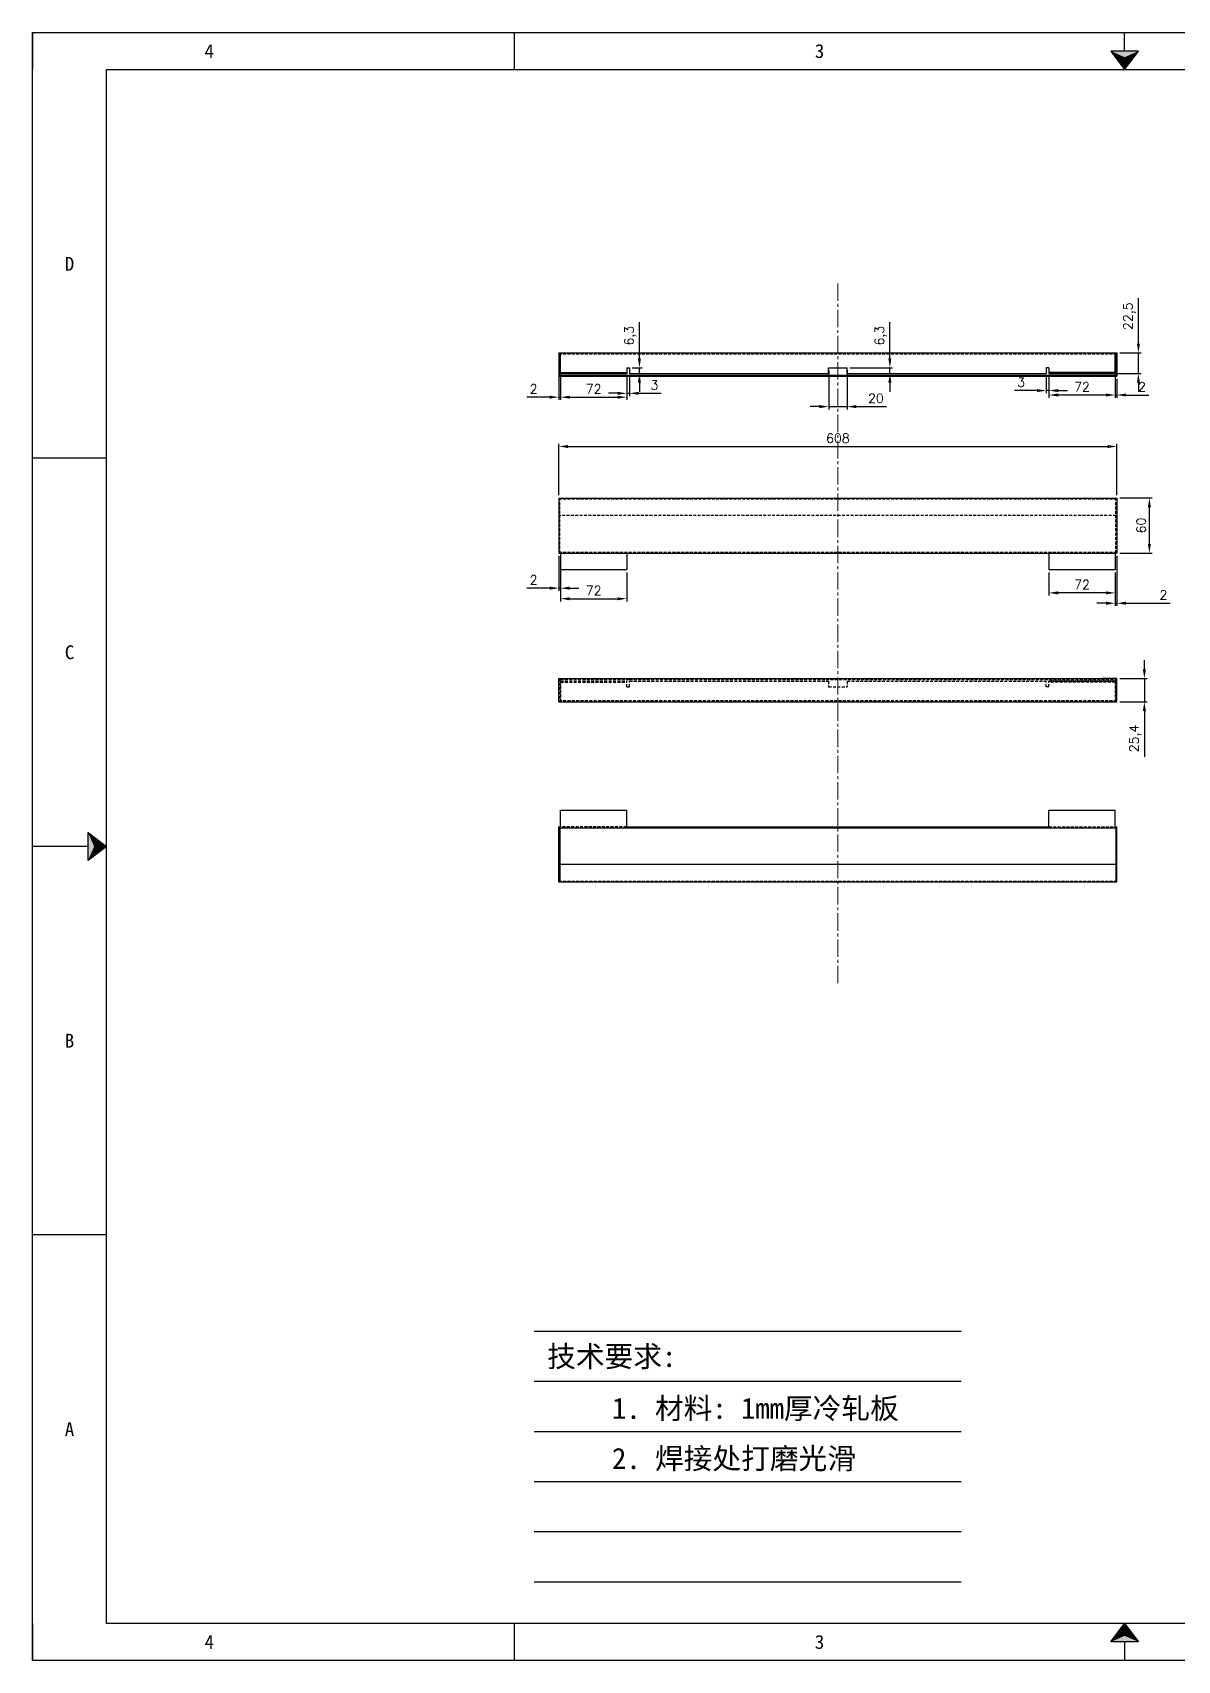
# Model space of a CAD drawing. Header units: millimetres. Extents: x 120943 to 145233, y 4425 to 40233.
# Drawn here: x 125590 to 126838, y 33359 to 35132 of the extents above; entities that cross this region are included whole.
import ezdxf
from ezdxf.enums import TextEntityAlignment as Align

# ---------------------------------------------------------------- set-up
doc = ezdxf.new("R2010")
doc.units = ezdxf.units.MM
for name, pattern in [('CENTER2', [28.575, 19.05, -3.175, 3.175, -3.175]), ('DOT', [0.25, 0, -0.25]), ('HIDDEN2', [4.7625, 3.175, -1.5875])]:
    doc.linetypes.add(name, pattern=pattern)
doc.layers.add('cen', color=1, linetype='CENTER2', lineweight=9)
doc.layers.add('dim', color=2, linetype='Continuous', lineweight=9)
doc.layers.add('hidden', color=3, linetype='HIDDEN2')
doc.layers.add('print', color=30, linetype='Continuous')
doc.styles.add('Dartop', font='SIMFANG.TTF')
doc.styles.add('HZ', font='SimSun.ttf')
doc.styles.get("Standard").update_dxf_attribs({"font": 'txt', "bigfont": 'gbcbig.shx'})
doc.dimstyles.new('2-small', dxfattribs={"dimtxt": 10, "dimasz": 10, "dimexe": 3, "dimexo": 3, "dimgap": 4, "dimtad": 1, "dimtxsty": 'Standard', "dimcen": 5, "dimazin": 0, "dimtfac": 1, "dimtmove": 0, "dimatfit": 3, "dimfxl": 1, "dimarcsym": 0})

# ---------------------------------------------------------------- blocks, each defined once
blk = doc.blocks.new('*U5')
at = {"color": 254, "linetype": 'Continuous', "extrusion": (0, 0, -1)}
for points in [[(-17, 0.333), (-16.812, 0.25), (-17, 0.5)], [(-17, 0.333), (-17, 0.5), (-17.188, 0.25)], [(-17, 0.333), (-17.188, 0.25), (-16.812, 0.25)]]:
    blk.add_solid(points, dxfattribs=at)
blk = doc.blocks.new('*U6')
at = {"color": 254, "linetype": 'Continuous'}
for points in [[(17, 21.667), (17.188, 21.75), (16.812, 21.75)], [(17, 21.667), (16.812, 21.75), (17, 21.5)], [(17, 21.667), (17, 21.5), (17.188, 21.75)]]:
    blk.add_solid(points, dxfattribs=at)
blk = doc.blocks.new('*U3')
at = {"color": 254, "linetype": 'Continuous', "extrusion": (0, 0, -1)}
for points in [[(-0.833, 11), (-0.75, 10.812), (-0.75, 11.188)], [(-0.833, 11), (-0.75, 11.188), (-1, 11)], [(-0.833, 11), (-1, 11), (-0.75, 10.812)]]:
    blk.add_solid(points, dxfattribs=at)
blk = doc.blocks.new('*D103')
at = {"layer": 'Defpoints', "color": 0}
for p in [(126771.6, 34680.9), (126163.6, 34624.8, 68.2), (126771.6, 34624.8, 68.2)]:
    blk.add_point(p, dxfattribs=at)
at = {"layer": 'dim', "color": 0, "lineweight": -2}
for p, q in [((126163.6, 34627.8), (126163.6, 34683.9)), ((126173.6, 34680.9), (126761.6, 34680.9)), ((126771.6, 34627.8), (126771.6, 34683.9))]:
    blk.add_line(p, q, dxfattribs=at)
at = {"layer": 'dim', "color": 0}
for points in [[(126173.6, 34682.5), (126173.6, 34679.2), (126163.6, 34680.9)], [(126761.6, 34682.5), (126761.6, 34679.2), (126771.6, 34680.9)]]:
    blk.add_solid(points, dxfattribs=at)
at = {"layer": 'dim', "color": 0, "insert": (126467.6, 34689.9), "char_height": 10, "attachment_point": 5}
blk.add_mtext('608', dxfattribs=at)
blk = doc.blocks.new('*D104')
at = {"layer": 'Defpoints', "color": 0}
for p in [(126771.6, 34624.8, 68.2), (126807, 34624.8), (126771.6, 34564.8, 68.2)]:
    blk.add_point(p, dxfattribs=at)
at = {"layer": 'dim', "color": 0, "lineweight": -2}
for p, q in [((126774.6, 34624.8), (126810, 34624.8)), ((126807, 34574.8), (126807, 34614.8)), ((126774.6, 34564.8), (126810, 34564.8))]:
    blk.add_line(p, q, dxfattribs=at)
at = {"layer": 'dim', "color": 0}
for points in [[(126805.3, 34614.8), (126808.6, 34614.8), (126807, 34624.8)], [(126805.3, 34574.8), (126808.6, 34574.8), (126807, 34564.8)]]:
    blk.add_solid(points, dxfattribs=at)
at = {"layer": 'dim', "color": 0, "insert": (126798, 34594.8), "char_height": 10, "attachment_point": 5, "rotation": 90}
blk.add_mtext('60', dxfattribs=at)
blk = doc.blocks.new('*D105')
at = {"layer": 'Defpoints', "color": 0}
for p in [(126771.6, 34564.8, 68.2), (126769.6, 34546.8, 68.2), (126769.6, 34510.2)]:
    blk.add_point(p, dxfattribs=at)
at = {"layer": 'dim', "color": 0, "lineweight": -2}
for p, q in [((126771.6, 34561.8), (126771.6, 34507.2)), ((126769.6, 34543.8), (126769.6, 34507.2)), ((126759.6, 34510.2), (126749.6, 34510.2)), ((126769.6, 34510.2), (126771.6, 34510.2)), ((126781.6, 34510.2), (126829.6, 34510.2))]:
    blk.add_line(p, q, dxfattribs=at)
at = {"layer": 'dim', "color": 0}
for points in [[(126759.6, 34511.9), (126759.6, 34508.5), (126769.6, 34510.2)], [(126781.6, 34511.9), (126781.6, 34508.5), (126771.6, 34510.2)]]:
    blk.add_solid(points, dxfattribs=at)
at = {"layer": 'dim', "color": 0, "insert": (126822.2, 34519.2), "char_height": 10, "attachment_point": 5}
blk.add_mtext('2', dxfattribs=at)
blk = doc.blocks.new('*D106')
at = {"layer": 'Defpoints', "color": 0}
for p in [(126697.6, 34546.8, 68.2), (126769.6, 34546.8, 68.2), (126697.6, 34521.5)]:
    blk.add_point(p, dxfattribs=at)
at = {"layer": 'dim', "color": 0, "lineweight": -2}
for p, q in [((126697.6, 34543.8), (126697.6, 34518.5)), ((126769.6, 34543.8), (126769.6, 34518.5)), ((126759.6, 34521.5), (126707.6, 34521.5))]:
    blk.add_line(p, q, dxfattribs=at)
at = {"layer": 'dim', "color": 0}
for points in [[(126707.6, 34523.1), (126707.6, 34519.8), (126697.6, 34521.5)], [(126759.6, 34523.1), (126759.6, 34519.8), (126769.6, 34521.5)]]:
    blk.add_solid(points, dxfattribs=at)
at = {"layer": 'dim', "color": 0, "insert": (126733.6, 34530.5), "char_height": 10, "attachment_point": 5}
blk.add_mtext('72', dxfattribs=at)
blk = doc.blocks.new('*D108')
at = {"layer": 'Defpoints', "color": 0}
for p in [(126163.6, 34564.8, 60.8), (126165.6, 34564.8, 45.4), (126163.6, 34526.6)]:
    blk.add_point(p, dxfattribs=at)
at = {"layer": 'dim', "color": 0, "lineweight": -2}
for p, q in [((126163.6, 34561.8), (126163.6, 34523.6)), ((126165.6, 34561.8), (126165.6, 34523.6)), ((126153.6, 34526.6), (126128.9, 34526.6)), ((126165.6, 34526.6), (126163.6, 34526.6)), ((126175.6, 34526.6), (126185.6, 34526.6))]:
    blk.add_line(p, q, dxfattribs=at)
at = {"layer": 'dim', "color": 0}
for points in [[(126153.6, 34528.3), (126153.6, 34524.9), (126163.6, 34526.6)], [(126175.6, 34528.3), (126175.6, 34524.9), (126165.6, 34526.6)]]:
    blk.add_solid(points, dxfattribs=at)
at = {"layer": 'dim', "color": 0, "insert": (126136.2, 34535.6), "char_height": 10, "attachment_point": 5}
blk.add_mtext('2', dxfattribs=at)
blk = doc.blocks.new('*D109')
at = {"layer": 'Defpoints', "color": 0}
for p in [(126165.6, 34546.8, 45.4), (126237.6, 34546.8, 68.2), (126237.6, 34515.1)]:
    blk.add_point(p, dxfattribs=at)
at = {"layer": 'dim', "color": 0, "lineweight": -2}
for p, q in [((126165.6, 34543.8), (126165.6, 34512.1)), ((126237.6, 34543.8), (126237.6, 34512.1)), ((126175.6, 34515.1), (126227.6, 34515.1))]:
    blk.add_line(p, q, dxfattribs=at)
at = {"layer": 'dim', "color": 0}
for points in [[(126175.6, 34516.7), (126175.6, 34513.4), (126165.6, 34515.1)], [(126227.6, 34516.7), (126227.6, 34513.4), (126237.6, 34515.1)]]:
    blk.add_solid(points, dxfattribs=at)
at = {"layer": 'dim', "color": 0, "insert": (126201.6, 34524.1), "char_height": 10, "attachment_point": 5}
blk.add_mtext('72', dxfattribs=at)
blk = doc.blocks.new('*D110')
at = {"layer": 'Defpoints', "color": 0}
for p in [(126163.6, 34781.9, 22.9), (126165.6, 34760.4, 22.9), (126163.6, 34734.6)]:
    blk.add_point(p, dxfattribs=at)
at = {"layer": 'dim', "color": 0, "lineweight": -2}
for p, q in [((126163.6, 34778.9), (126163.6, 34731.6)), ((126165.6, 34757.4), (126165.6, 34731.6)), ((126153.6, 34734.6), (126128.9, 34734.6)), ((126165.6, 34734.6), (126163.6, 34734.6)), ((126175.6, 34734.6), (126185.6, 34734.6))]:
    blk.add_line(p, q, dxfattribs=at)
at = {"layer": 'dim', "color": 0}
for points in [[(126153.6, 34736.2), (126153.6, 34732.9), (126163.6, 34734.6)], [(126175.6, 34736.2), (126175.6, 34732.9), (126165.6, 34734.6)]]:
    blk.add_solid(points, dxfattribs=at)
at = {"layer": 'dim', "color": 0, "insert": (126136.2, 34743.6), "char_height": 10, "attachment_point": 5}
blk.add_mtext('2', dxfattribs=at)
blk = doc.blocks.new('*D111')
at = {"layer": 'Defpoints', "color": 0}
for p in [(126165.6, 34760.4, 22.9), (126237.6, 34760.4, 22.9), (126237.6, 34734.6)]:
    blk.add_point(p, dxfattribs=at)
at = {"layer": 'dim', "color": 0, "lineweight": -2}
for p, q in [((126165.6, 34757.4), (126165.6, 34731.6)), ((126237.6, 34757.4), (126237.6, 34731.6)), ((126175.6, 34734.6), (126227.6, 34734.6))]:
    blk.add_line(p, q, dxfattribs=at)
at = {"layer": 'dim', "color": 0}
for points in [[(126175.6, 34736.2), (126175.6, 34732.9), (126165.6, 34734.6)], [(126227.6, 34736.2), (126227.6, 34732.9), (126237.6, 34734.6)]]:
    blk.add_solid(points, dxfattribs=at)
at = {"layer": 'dim', "color": 0, "insert": (126201.6, 34743.6), "char_height": 10, "attachment_point": 5}
blk.add_mtext('72', dxfattribs=at)
blk = doc.blocks.new('*D112')
at = {"layer": 'Defpoints', "color": 0}
for p in [(126237.6, 34760.4, 22.9), (126240.6, 34760.4, 22.9), (126240.6, 34738.8)]:
    blk.add_point(p, dxfattribs=at)
at = {"layer": 'dim', "color": 0, "lineweight": -2}
for p, q in [((126237.6, 34757.4), (126237.6, 34735.8)), ((126240.6, 34757.4), (126240.6, 34735.8)), ((126227.6, 34738.8), (126217.6, 34738.8)), ((126237.6, 34738.8), (126240.6, 34738.8)), ((126250.6, 34738.8), (126275.2, 34738.8))]:
    blk.add_line(p, q, dxfattribs=at)
at = {"layer": 'dim', "color": 0}
for points in [[(126227.6, 34740.4), (126227.6, 34737.1), (126237.6, 34738.8)], [(126250.6, 34740.4), (126250.6, 34737.1), (126240.6, 34738.8)]]:
    blk.add_solid(points, dxfattribs=at)
at = {"layer": 'dim', "color": 0, "insert": (126267.9, 34747.8), "char_height": 10, "attachment_point": 5}
blk.add_mtext('3', dxfattribs=at)
blk = doc.blocks.new('*D113')
at = {"layer": 'Defpoints', "color": 0}
for p in [(126240.6, 34766.7, 45.4), (126251.5, 34766.7), (126240.6, 34760.4, 45.4)]:
    blk.add_point(p, dxfattribs=at)
at = {"layer": 'dim', "color": 0, "lineweight": -2}
for p, q in [((126251.5, 34776.7), (126251.5, 34816.3)), ((126243.6, 34766.7), (126254.5, 34766.7)), ((126251.5, 34760.4), (126251.5, 34766.7)), ((126243.6, 34760.4), (126254.5, 34760.4)), ((126251.5, 34750.4), (126251.5, 34740.4))]:
    blk.add_line(p, q, dxfattribs=at)
at = {"layer": 'dim', "color": 0}
for points in [[(126249.8, 34776.7), (126253.1, 34776.7), (126251.5, 34766.7)], [(126249.8, 34750.4), (126253.1, 34750.4), (126251.5, 34760.4)]]:
    blk.add_solid(points, dxfattribs=at)
at = {"layer": 'dim', "color": 0, "insert": (126241.6, 34801.5), "char_height": 10, "attachment_point": 5, "rotation": 90}
blk.add_mtext('6,3', dxfattribs=at)
blk = doc.blocks.new('*D114')
at = {"layer": 'Defpoints', "color": 0}
for p in [(126769.6, 34760.4, 22.9), (126771.6, 34757.5, -3.7), (126771.6, 34736.9)]:
    blk.add_point(p, dxfattribs=at)
at = {"layer": 'dim', "color": 0, "lineweight": -2}
for p, q in [((126769.6, 34757.4), (126769.6, 34733.9)), ((126771.6, 34754.5), (126771.6, 34733.9)), ((126759.6, 34736.9), (126749.6, 34736.9)), ((126769.6, 34736.9), (126771.6, 34736.9)), ((126781.6, 34736.9), (126806.2, 34736.9))]:
    blk.add_line(p, q, dxfattribs=at)
at = {"layer": 'dim', "color": 0}
for points in [[(126759.6, 34738.6), (126759.6, 34735.3), (126769.6, 34736.9)], [(126781.6, 34738.6), (126781.6, 34735.3), (126771.6, 34736.9)]]:
    blk.add_solid(points, dxfattribs=at)
at = {"layer": 'dim', "color": 0, "insert": (126798.9, 34745.9), "char_height": 10, "attachment_point": 5}
blk.add_mtext('2', dxfattribs=at)
blk = doc.blocks.new('*D115')
at = {"layer": 'Defpoints', "color": 0}
for p in [(126697.6, 34760.4, 45.4), (126769.6, 34760.4, 22.9), (126697.6, 34736.9)]:
    blk.add_point(p, dxfattribs=at)
at = {"layer": 'dim', "color": 0, "lineweight": -2}
for p, q in [((126697.6, 34757.4), (126697.6, 34733.9)), ((126769.6, 34757.4), (126769.6, 34733.9)), ((126759.6, 34736.9), (126707.6, 34736.9))]:
    blk.add_line(p, q, dxfattribs=at)
at = {"layer": 'dim', "color": 0}
for points in [[(126707.6, 34738.6), (126707.6, 34735.3), (126697.6, 34736.9)], [(126759.6, 34738.6), (126759.6, 34735.3), (126769.6, 34736.9)]]:
    blk.add_solid(points, dxfattribs=at)
at = {"layer": 'dim', "color": 0, "insert": (126733.6, 34745.9), "char_height": 10, "attachment_point": 5}
blk.add_mtext('72', dxfattribs=at)
blk = doc.blocks.new('*D116')
at = {"layer": 'Defpoints', "color": 0}
for p in [(126694.6, 34760.4, 22.9), (126697.6, 34760.4, 22.9), (126694.6, 34741.8)]:
    blk.add_point(p, dxfattribs=at)
at = {"layer": 'dim', "color": 0, "lineweight": -2}
for p, q in [((126694.6, 34757.4), (126694.6, 34738.8)), ((126697.6, 34757.4), (126697.6, 34738.8)), ((126684.6, 34741.8), (126659.9, 34741.8)), ((126697.6, 34741.8), (126694.6, 34741.8)), ((126707.6, 34741.8), (126717.6, 34741.8))]:
    blk.add_line(p, q, dxfattribs=at)
at = {"layer": 'dim', "color": 0}
for points in [[(126684.6, 34743.4), (126684.6, 34740.1), (126694.6, 34741.8)], [(126707.6, 34743.4), (126707.6, 34740.1), (126697.6, 34741.8)]]:
    blk.add_solid(points, dxfattribs=at)
at = {"layer": 'dim', "color": 0, "insert": (126667.2, 34750.8), "char_height": 10, "attachment_point": 5}
blk.add_mtext('3', dxfattribs=at)
blk = doc.blocks.new('*D117')
at = {"layer": 'Defpoints', "color": 0}
for p in [(126771.6, 34782.9, 22.9), (126795, 34782.9), (126769.6, 34760.4, 22.9)]:
    blk.add_point(p, dxfattribs=at)
at = {"layer": 'dim', "color": 0, "lineweight": -2}
for p, q in [((126795, 34792.9), (126795, 34842.5)), ((126774.6, 34782.9), (126798, 34782.9)), ((126795, 34760.4), (126795, 34782.9)), ((126772.6, 34760.4), (126798, 34760.4)), ((126795, 34750.4), (126795, 34740.4))]:
    blk.add_line(p, q, dxfattribs=at)
at = {"layer": 'dim', "color": 0}
for points in [[(126793.4, 34792.9), (126796.7, 34792.9), (126795, 34782.9)], [(126793.4, 34750.4), (126796.7, 34750.4), (126795, 34760.4)]]:
    blk.add_solid(points, dxfattribs=at)
at = {"layer": 'dim', "color": 0, "insert": (126785.2, 34822.7), "char_height": 10, "attachment_point": 5, "rotation": 90}
blk.add_mtext('22,5', dxfattribs=at)
blk = doc.blocks.new('*D118')
at = {"layer": 'Defpoints', "color": 0}
for p in [(126457.6, 34766.7, 22.9), (126477.6, 34766.7, 22.9), (126477.6, 34724.3)]:
    blk.add_point(p, dxfattribs=at)
at = {"layer": 'dim', "color": 0, "lineweight": -2}
for p, q in [((126457.6, 34763.7), (126457.6, 34721.3)), ((126477.6, 34763.7), (126477.6, 34721.3)), ((126447.6, 34724.3), (126437.6, 34724.3)), ((126457.6, 34724.3), (126477.6, 34724.3)), ((126487.6, 34724.3), (126520.6, 34724.3))]:
    blk.add_line(p, q, dxfattribs=at)
at = {"layer": 'dim', "color": 0}
for points in [[(126447.6, 34726), (126447.6, 34722.6), (126457.6, 34724.3)], [(126487.6, 34726), (126487.6, 34722.6), (126477.6, 34724.3)]]:
    blk.add_solid(points, dxfattribs=at)
at = {"layer": 'dim', "color": 0, "insert": (126509.1, 34733.3), "char_height": 10, "attachment_point": 5}
blk.add_mtext('20', dxfattribs=at)
blk = doc.blocks.new('*D119')
at = {"layer": 'Defpoints', "color": 0}
for p in [(126477.6, 34766.7, 22.9), (126524.3, 34766.7), (126477.6, 34760.4, 22.9)]:
    blk.add_point(p, dxfattribs=at)
at = {"layer": 'dim', "color": 0, "lineweight": -2}
for p, q in [((126524.3, 34776.7), (126524.3, 34816.3)), ((126480.6, 34766.7), (126527.3, 34766.7)), ((126524.3, 34760.4), (126524.3, 34766.7)), ((126480.6, 34760.4), (126527.3, 34760.4)), ((126524.3, 34750.4), (126524.3, 34740.4))]:
    blk.add_line(p, q, dxfattribs=at)
at = {"layer": 'dim', "color": 0}
for points in [[(126522.6, 34776.7), (126525.9, 34776.7), (126524.3, 34766.7)], [(126522.6, 34750.4), (126525.9, 34750.4), (126524.3, 34760.4)]]:
    blk.add_solid(points, dxfattribs=at)
at = {"layer": 'dim', "color": 0, "insert": (126514.4, 34801.5), "char_height": 10, "attachment_point": 5, "rotation": 90}
blk.add_mtext('6,3', dxfattribs=at)
blk = doc.blocks.new('*D124')
at = {"layer": 'Defpoints', "color": 0}
for p in [(126771.6, 34428.2, -3.7), (126771.6, 34402.8, 1.3), (126801.5, 34402.8)]:
    blk.add_point(p, dxfattribs=at)
at = {"layer": 'dim', "color": 0, "lineweight": -2}
for p, q in [((126801.5, 34438.2), (126801.5, 34448.2)), ((126774.6, 34428.2), (126804.5, 34428.2)), ((126801.5, 34428.2), (126801.5, 34402.8)), ((126774.6, 34402.8), (126804.5, 34402.8)), ((126801.5, 34392.8), (126801.5, 34343.1))]:
    blk.add_line(p, q, dxfattribs=at)
at = {"layer": 'dim', "color": 0}
for points in [[(126799.8, 34438.2), (126803.2, 34438.2), (126801.5, 34428.2)], [(126799.8, 34392.8), (126803.2, 34392.8), (126801.5, 34402.8)]]:
    blk.add_solid(points, dxfattribs=at)
at = {"layer": 'dim', "color": 0, "insert": (126791.7, 34362.9), "char_height": 10, "attachment_point": 5, "rotation": 90}
blk.add_mtext('25,4', dxfattribs=at)

msp = doc.modelspace()

# ---------------------------------------------------------------- linework, layer by layer
at = {"color": 0, "linetype": 'DOT'}
for p, q in [((125590.365, 35131.623), (128109.537, 35131.623)), ((125590.365, 33399.236), (125590.365, 35091.335)), ((128109.537, 33358.948), (125590.365, 33358.948))]:
    msp.add_line(p, q, dxfattribs=at)
at = {"color": 0}
for p, q in [((125590.365, 35131.623), (125590.365, 35091.335)), ((126115.279, 35091.335), (126115.279, 35131.623)), ((126780.032, 35111.479), (126780.032, 35131.623)), ((125670.941, 33399.236), (125670.941, 35091.335)), ((125670.941, 35091.335), (128069.249, 35091.335)), ((125670.941, 34668.31), (125590.365, 34668.31)), ((125650.797, 34245.285), (125590.365, 34245.285)), ((125670.941, 33822.261), (125590.365, 33822.261)), ((125590.365, 33399.236), (125590.365, 33358.948)), ((128069.249, 33399.236), (125670.941, 33399.236)), ((126115.279, 33358.948), (126115.279, 33399.236)), ((126780.032, 33379.092), (126780.032, 33358.948))]:
    msp.add_line(p, q, dxfattribs=at)
for p, q in [((126163.579, 34782.868, 22.86), (126771.579, 34782.868, 22.86)), ((126163.579, 34782.868, 45.508), (126163.579, 34757.468, 45.508)), ((126164.579, 34757.468, -3.739), (126164.579, 34781.868, -3.739)), ((126165.579, 34760.368, 22.86), (126165.579, 34781.868, 22.86)), ((126769.579, 34760.368, 22.86), (126769.579, 34781.868, 22.86)), ((126770.579, 34757.468, -3.739), (126770.579, 34781.868, -3.739)), ((126771.579, 34782.868, 1.31), (126771.579, 34757.468, -3.739)), ((126771.579, 34781.368, -3.739), (126771.579, 34757.468, -3.739)), ((126163.579, 34763.468, 22.86), (126164.579, 34763.468, 22.86)), ((126237.579, 34766.668, 22.86), (126240.579, 34766.668, 22.86)), ((126237.579, 34766.668, 45.439), (126237.579, 34760.368, 45.439)), ((126240.579, 34766.668, 45.439), (126240.579, 34760.368, 45.439)), ((126457.579, 34766.668, 22.86), (126477.579, 34766.668, 22.86)), ((126457.579, 34760.368, 22.86), (126457.579, 34766.668, 22.86)), ((126477.579, 34760.368, 22.86), (126477.579, 34766.668, 22.86)), ((126697.579, 34766.668, 22.86), (126694.579, 34766.668, 22.86)), ((126694.579, 34766.668, 45.439), (126694.579, 34760.368, 45.439)), ((126697.579, 34766.668, 45.439), (126697.579, 34760.368, 45.439)), ((126770.579, 34763.468, 22.86), (126771.579, 34763.468, 22.86)), ((126163.579, 34757.468, 22.86), (126771.579, 34757.468, 22.86)), ((126165.579, 34758.468, 22.86), (126164.579, 34758.468, 22.86)), ((126165.579, 34761.368, 22.86), (126237.579, 34761.368, 22.86)), ((126165.579, 34760.368, 22.86), (126237.579, 34760.368, 22.86)), ((126165.579, 34758.468, 22.86), (126240.579, 34758.468, 22.86)), ((126240.579, 34760.368, 22.86), (126457.579, 34760.368, 22.86)), ((126240.579, 34758.468, 22.86), (126770.579, 34758.468, 22.86)), ((126477.579, 34760.368, 22.86), (126694.579, 34760.368, 22.86)), ((126769.579, 34761.368, 22.86), (126697.579, 34761.368, 22.86)), ((126697.579, 34760.368, 22.86), (126769.579, 34760.368, 22.86)), ((126769.579, 34760.368, 22.86), (126697.579, 34760.368, 22.86)), ((126771.579, 34757.468, -3.739), (126755.579, 34757.468, -3.739)), ((126163.579, 34624.771, 72.715), (126163.579, 34564.771, 60.751)), ((126163.579, 34624.771, 68.157), (126771.579, 34624.771, 68.157)), ((126771.579, 34624.771, 68.157), (126771.579, 34564.771, 56.23)), ((126163.579, 34564.771, 68.157), (126771.579, 34564.771, 68.157)), ((126165.579, 34564.771, 45.439), (126165.579, 34546.771, 45.439)), ((126237.579, 34564.771, 45.439), (126237.579, 34546.771, 45.439)), ((126697.579, 34564.771, 68.157), (126697.579, 34546.771, 68.157)), ((126769.579, 34564.771, 68.157), (126769.579, 34546.771, 68.157)), ((126165.579, 34546.771, 68.157), (126237.579, 34546.771, 68.157)), ((126697.579, 34546.771, 68.157), (126769.579, 34546.771, 68.157)), ((126163.579, 34428.174, 22.86), (126771.579, 34428.174, 22.86)), ((126163.579, 34402.774, 45.508), (126163.579, 34428.174, 45.508)), ((126771.579, 34428.174, -3.739), (126755.579, 34428.174, -3.739)), ((126771.579, 34404.274, -3.739), (126771.579, 34428.174, -3.739)), ((126771.579, 34402.774, 1.31), (126771.579, 34428.174, -3.739)), ((126163.579, 34402.774, 22.86), (126771.579, 34402.774, 22.86)), ((126165.579, 34284.677, 68.157), (126237.579, 34284.677, 68.157)), ((126165.579, 34266.677, 45.439), (126165.579, 34284.677, 45.439)), ((126237.579, 34266.677, 45.439), (126237.579, 34284.677, 45.439)), ((126697.579, 34284.677, 68.157), (126769.579, 34284.677, 68.157)), ((126697.579, 34266.677, 68.157), (126697.579, 34284.677, 68.157)), ((126769.579, 34266.677, 68.157), (126769.579, 34284.677, 68.157)), ((126163.579, 34206.677, 72.715), (126163.579, 34266.677, 60.751)), ((126163.579, 34266.677, 68.157), (126165.579, 34266.677, 68.157)), ((126164.579, 34266.677, 45.439), (126164.579, 34207.677, 45.439)), ((126237.579, 34266.677, 68.157), (126697.579, 34266.677, 68.157)), ((126769.579, 34266.677, 68.157), (126771.579, 34266.677, 68.157)), ((126770.579, 34266.677, 45.439), (126770.579, 34207.677, 45.439)), ((126771.579, 34206.677, 68.157), (126771.579, 34266.677, 56.23)), ((126164.579, 34265.677, 68.157), (126770.579, 34265.677, 68.157)), ((126770.579, 34225.677, 78.203), (126164.579, 34225.677, 78.203)), ((126163.579, 34206.677, 68.157), (126771.579, 34206.677, 68.157))]:
    msp.add_line(p, q)
for points in [[(126780.032, 35091.335), (126795.14, 35111.479), (126764.924, 35111.479), (126780.032, 35091.335)], [(125670.941, 34245.285), (125650.797, 34230.177), (125650.797, 34260.393), (125670.941, 34245.285)], [(126780.032, 33399.236), (126795.14, 33379.092), (126764.924, 33379.092), (126780.032, 33399.236)]]:
    msp.add_lwpolyline(points, close=True, dxfattribs=at)
at = {"layer": 'cen'}
msp.add_line((126467.579, 34858.439, 22.86), (126467.579, 34093.039, 22.86), dxfattribs=at)
at = {"layer": 'Defpoints'}
for p, q in [((126136.829, 33717.583), (126601.867, 33717.583)), ((126136.829, 33662.983), (126601.867, 33662.983)), ((126136.829, 33662.983), (126601.867, 33662.983)), ((126136.829, 33608.383), (126601.867, 33608.383)), ((126136.829, 33553.783), (126601.867, 33553.783)), ((126136.829, 33499.183), (126601.867, 33499.183)), ((126136.829, 33444.583), (126601.867, 33444.583))]:
    msp.add_line(p, q, dxfattribs=at)
at = {"layer": 'hidden'}
for p, q in [((126163.579, 34781.868, 22.86), (126771.579, 34781.868, 22.86)), ((126771.579, 34781.868, 22.86), (126163.579, 34781.868, 22.86)), ((126164.579, 34757.468, -3.739), (126164.579, 34781.868, -3.739)), ((126165.579, 34758.468, 22.86), (126164.579, 34758.468, 22.86)), ((126163.579, 34623.771, 68.157), (126771.579, 34623.771, 68.157)), ((126164.579, 34564.771, 45.439), (126164.579, 34623.771, 45.439)), ((126770.579, 34564.771, 45.439), (126770.579, 34623.771, 45.439)), ((126771.579, 34623.211, 45.439), (126770.579, 34623.211, 45.439)), ((126770.579, 34605.771, 78.203), (126164.579, 34605.771, 78.203)), ((126163.579, 34565.771, 68.157), (126771.579, 34565.771, 68.157)), ((126164.579, 34428.174, -3.739), (126164.579, 34403.774, -3.739)), ((126164.579, 34428.174, -3.739), (126164.579, 34403.774, -3.739)), ((126165.579, 34427.174, 22.86), (126164.579, 34427.174, 22.86)), ((126165.579, 34427.174, 22.86), (126164.579, 34427.174, 22.86)), ((126165.579, 34427.174, 22.86), (126240.579, 34427.174, 22.86)), ((126240.579, 34427.174, 22.86), (126770.579, 34427.174, 22.86)), ((126770.579, 34428.174, -3.739), (126770.579, 34403.774, -3.739)), ((126163.579, 34422.174, 22.86), (126164.579, 34422.174, 22.86)), ((126165.579, 34425.274, 22.86), (126165.579, 34403.774, 22.86)), ((126165.579, 34425.274, 22.86), (126237.579, 34425.274, 22.86)), ((126165.579, 34424.274, 22.86), (126237.579, 34424.274, 22.86)), ((126237.579, 34418.974, 45.439), (126237.579, 34425.274, 45.439)), ((126237.579, 34418.974, 22.86), (126240.579, 34418.974, 22.86)), ((126240.579, 34425.274, 22.86), (126457.579, 34425.274, 22.86)), ((126240.579, 34418.974, 45.439), (126240.579, 34425.274, 45.439)), ((126457.579, 34425.274, 22.86), (126457.579, 34418.974, 22.86)), ((126457.579, 34418.974, 22.86), (126477.579, 34418.974, 22.86)), ((126477.579, 34425.274, 22.86), (126694.579, 34425.274, 22.86)), ((126477.579, 34425.274, 22.86), (126477.579, 34418.974, 22.86)), ((126694.579, 34418.974, 45.439), (126694.579, 34425.274, 45.439)), ((126697.579, 34418.974, 22.86), (126694.579, 34418.974, 22.86)), ((126697.579, 34425.274, 22.86), (126769.579, 34425.274, 22.86)), ((126769.579, 34425.274, 22.86), (126697.579, 34425.274, 22.86)), ((126697.579, 34418.974, 45.439), (126697.579, 34425.274, 45.439)), ((126769.579, 34424.274, 22.86), (126697.579, 34424.274, 22.86)), ((126769.579, 34425.274, 22.86), (126769.579, 34403.774, 22.86)), ((126770.579, 34422.174, 22.86), (126771.579, 34422.174, 22.86)), ((126163.579, 34403.774, 22.86), (126771.579, 34403.774, 22.86)), ((126771.579, 34403.774, 22.86), (126163.579, 34403.774, 22.86)), ((126237.579, 34266.677, 45.439), (126165.579, 34266.677, 45.439)), ((126697.579, 34266.677, 68.157), (126769.579, 34266.677, 68.157)), ((126163.579, 34207.677, 68.157), (126771.579, 34207.677, 68.157)), ((126771.579, 34208.237, 45.439), (126770.579, 34208.237, 45.439))]:
    msp.add_line(p, q, dxfattribs=at)
at = {"layer": 'print'}
msp.add_lwpolyline([(125590.365, 35131.623), (128149.825, 35131.623), (128149.825, 33358.948), (125590.365, 33358.948)], close=True, dxfattribs=at)

# ---------------------------------------------------------------- block references
at = {"color": 0, "linetype": 'Continuous', "xscale": 80.57610619627711, "yscale": 80.57610619687368, "zscale": 80.57610619687446}
for name, p in [('*U6', (125410.238, 33358.948)), ('*U3', (125590.365, 33358.948)), ('*U5', (125410.238, 33358.948))]:
    msp.add_blockref(name, p, dxfattribs=at)

# ---------------------------------------------------------------- texts
at = {"color": 0, "style": 'Dartop'}
for s, p in [('4', (125782.902, 35111.479)), ('3', (126447.655, 35111.479)), ('D', (125630.653, 34879.822)), ('C', (125630.653, 34456.798)), ('B', (125630.653, 34033.773)), ('A', (125630.653, 33610.749)), ('4', (125782.902, 33379.092)), ('3', (126447.655, 33379.092))]:
    msp.add_text(s, height=15.108, dxfattribs=at).set_placement(p, align=Align.MIDDLE_CENTER)
at = {"style": 'HZ'}
for s, p in [('技术要求:', (126221.284, 33690.027)), ('1. 材料: 1mm厚冷轧板', (126377.761, 33633.541)), ('2. 焊接处打磨光滑         ', (126424.685, 33578.941))]:
    msp.add_text(s, height=22.932, dxfattribs=at).set_placement(p, align=Align.MIDDLE_CENTER)

# ---------------------------------------------------------------- dimensions: what is measured, and where the dimension line sits
at = {"layer": 'dim'}
for base, p1, p2, picture, middle in [((126795.038, 34782.868), (126769.579, 34760.368, 22.86), (126771.579, 34782.868, 22.86), '*D117', (126785.205, 34822.701)), ((126251.481, 34766.668), (126240.579, 34760.368, 45.439), (126240.579, 34766.668, 45.439), '*D113', (126241.647, 34801.501)), ((126524.258, 34766.668), (126477.579, 34760.368, 22.86), (126477.579, 34766.668, 22.86), '*D119', (126514.424, 34801.501)), ((126806.968, 34624.771), (126771.579, 34564.771, 68.157), (126771.579, 34624.771, 68.157), '*D104', (126797.968, 34594.771)), ((126801.51, 34402.774), (126771.579, 34428.174, -3.739), (126771.579, 34402.774, 1.31), '*D124', (126791.677, 34362.941))]:
    dim = msp.add_linear_dim(base=base, p1=p1, p2=p2, angle=90, dimstyle='2-small', override={"dimpost": '\\X'}, dxfattribs=at)
    dim.commit()
    dim.dimension.update_dxf_attribs({"geometry": picture, "text_midpoint": middle})
for base, p1, p2, picture, middle in [((126163.579, 34734.554), (126165.579, 34760.368, 22.86), (126163.579, 34781.868, 22.86), '*D110', (126136.246, 34743.554)), ((126477.579, 34724.311), (126457.579, 34766.668, 22.86), (126477.579, 34766.668, 22.86), '*D118', (126509.079, 34733.311)), ((126240.579, 34738.767), (126237.579, 34760.368, 22.86), (126240.579, 34760.368, 22.86), '*D112', (126267.912, 34747.767)), ((126694.579, 34741.758), (126697.579, 34760.368, 22.86), (126694.579, 34760.368, 22.86), '*D116', (126667.246, 34750.758)), ((126771.579, 34736.948), (126769.579, 34760.368, 22.86), (126771.579, 34757.468, -3.739), '*D114', (126798.912, 34745.948)), ((126771.579, 34680.864), (126163.579, 34624.771, 68.157), (126771.579, 34624.771, 68.157), '*D103', (126467.579, 34689.864)), ((126163.579, 34526.61), (126165.579, 34564.771, 45.439), (126163.579, 34564.771, 60.751), '*D108', (126136.246, 34535.61)), ((126237.579, 34515.059), (126165.579, 34546.771, 45.439), (126237.579, 34546.771, 68.157), '*D109', (126201.579, 34524.059)), ((126697.579, 34521.469), (126769.579, 34546.771, 68.157), (126697.579, 34546.771, 68.157), '*D106', (126733.579, 34530.469))]:
    dim = msp.add_linear_dim(base=base, p1=p1, p2=p2, dimstyle='2-small', override={"dimpost": '\\X'}, dxfattribs=at)
    dim.commit()
    dim.dimension.update_dxf_attribs({"geometry": picture, "text_midpoint": middle})
for base, p1, p2, picture, middle in [((126237.579, 34734.554), (126165.579, 34760.368, 22.86), (126237.579, 34760.368, 22.86), '*D111', (126201.579, 34734.554)), ((126697.579, 34736.948), (126769.579, 34760.368, 22.86), (126697.579, 34760.368, 45.439), '*D115', (126733.579, 34736.948)), ((126769.579, 34510.215), (126771.579, 34564.771, 68.157), (126769.579, 34546.771, 68.157), '*D105', (126822.246, 34510.215))]:
    dim = msp.add_linear_dim(base=base, p1=p1, p2=p2, dimstyle='2-small', override={"dimpost": '\\X'}, dxfattribs=at)
    dim.commit()
    dim.dimension.update_dxf_attribs({"geometry": picture, "text_midpoint": middle, "dimtype": 160})

doc.saveas('drawing.dxf')
